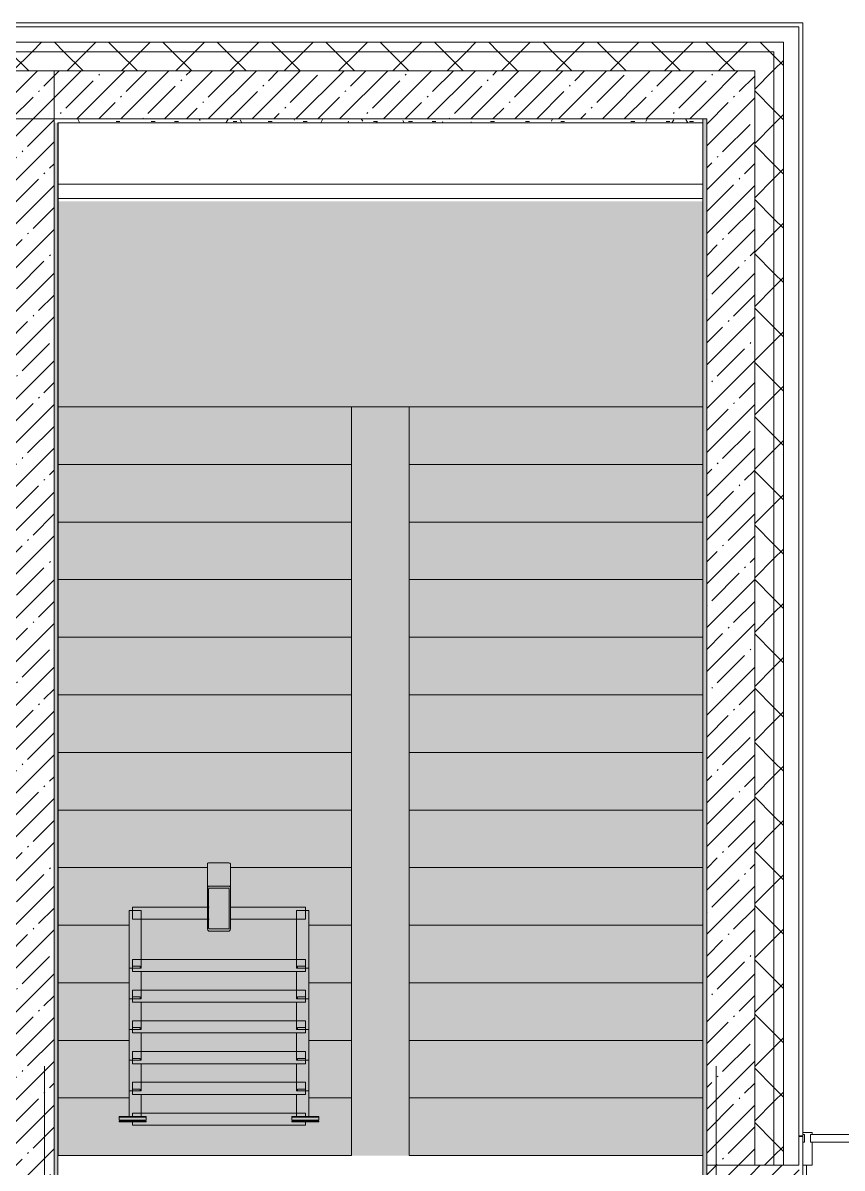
# Model space of a CAD drawing. Header units: millimetres. Extents: x -625 to 415037, y -3642 to 102118.
# Drawn here: x 378475 to 382743, y 95925 to 101890 of the extents above; entities that cross this region are included whole.
import ezdxf

# ---------------------------------------------------------------- set-up
doc = ezdxf.new("R2010")
doc.units = ezdxf.units.MM
for name, color, linetype, lineweight in [('0) Стена 3.93м', 3, 'Continuous', 60), ('A-GENM', 7, 'Continuous', 9), ('A-GENM-1', 7, 'Continuous', 20), ('A-GLAZ-1', 7, 'Continuous', 5), ('A-GLAZ-CWMG', 7, 'Continuous', 9), ('A-GLAZ-CWMG-1', 7, 'Continuous', 20), ('A-WALL', 7, 'Continuous', 5), ('I-WALL', 7, 'Continuous', 5), ('S-STRS', 7, 'Continuous', 9), ('Оси', 7, 'Continuous', 9)]:
    doc.layers.add(name, color=color, linetype=linetype, lineweight=lineweight)
doc.layers.add('A-AREA-PATT-3', color=7, linetype='Continuous', lineweight=5, true_color=0xe6fae8, transparency=1)
for name, color, linetype, lineweight, true_color in [('A-WALL-1', 9, 'Continuous', 5, 0x808080), ('A-WALL-FNSH-1', 9, 'Continuous', 5, 0x808080), ('S-STRS-1', 7, 'Continuous', 9, 0xeef6ff)]:
    doc.layers.add(name, color=color, linetype=linetype, lineweight=lineweight, true_color=true_color)
pattern_1 = [(45, (289227.4, 0), (-141.42136, 141.42136), []), (135, (289227.4, 0), (-141.42136, -141.42136), [])]
pattern_2 = [(45, (289227.4, 0), (-114.04925, 114.04925), []), (45, (289341.45, 0), (-114.04925, 114.04925), [201.612, -40.322, 6.706, -33.617])]
pattern_3 = [(0, (289227.4, 0), (243.84, 60.96), [20.117, -162.763, 20.117, -162.763, -975.36]), (0, (289227.4, 0), (243.84, 60.96), [-365.76, 20.117, -345.643, 20.117, -162.763, -426.72]), (0, (289227.4, 0), (243.84, 60.96), [-914.4, 20.117, -101.803, 20.117, -284.683]), (120, (289318.84, 30.48), (-174.71291, 180.691634), [20.117, -162.763, 20.117, -162.763, -975.36]), (120, (289318.84, 30.48), (-174.71291, 180.691634), [-365.76, 20.117, -345.643, 20.117, -162.763, -426.72]), (120, (289318.84, 30.48), (-174.71291, 180.691634), [-914.4, 20.117, -101.803, 20.117, -284.683]), (240, (289349.32, 152.4), (-69.12709, -241.651634), [20.117, -162.763, 20.117, -162.763, -975.36]), (240, (289349.32, 152.4), (-69.12709, -241.651634), [-365.76, 20.117, -345.643, 20.117, -162.763, -426.72]), (240, (289349.32, 152.4), (-69.12709, -241.651634), [-914.4, 20.117, -101.803, 20.117, -284.683])]

# ---------------------------------------------------------------- blocks, each defined once
blk = doc.blocks.new('PNS_Панель прямоугольная - Нр_Стекло - 40мм-22855911-Объем проектирования 3 этажа')
at = {"layer": 'A-GLAZ-1'}
h = blk.add_hatch(dxfattribs=at)
h.set_pattern_fill('FP_229', color=256, style=0, pattern_type=2)
h.set_pattern_definition([(45, (-94320, -21360), (-565.6854, 565.6854), [400, -1200]), (45, (-94720, -21560), (-565.6854, 565.6854), [1200, -400]), (45, (-93920, -21760), (-565.6854, 565.6854), [400, -1200])])
h.paths.add_polyline_path([(-760, -40), (770, -40), (770, 0), (-770, 0), (-770, -40)])
for p, q in [((-770, 0), (770, 0)), ((760, 0), (-760, 0)), ((-760, -40), (760, -40))]:
    blk.add_line(p, q, dxfattribs=at)
blk = doc.blocks.new('ОМ_Полоса_Трапеция прямоугольная_Прокат_ГОСТ 103-2006 - ОМ_Полоса_Трапеция прямоугольная_Прокат_ГОСТ 103-2006-21111644-Объем проектирования 3 этажа')
at = {"layer": 'A-GENM'}
for p, q in [((122699.4, 14726.5), (122699.4, 14736.5)), ((122699.4, 14736.5), (122739.4, 14736.5)), ((122739.4, 14736.5), (122739.4, 14726.5)), ((122739.4, 14726.5), (122699.4, 14726.5))]:
    blk.add_line(p, q, dxfattribs=at)
blk = doc.blocks.new('ОМ_Полоса_Трапеция прямоугольная_Прокат_ГОСТ 103-2006 - ОМ_Полоса_Трапеция прямоугольная_Прокат_ГОСТ 103-2006-V573-Объем проектирования 3 этажа')
at = {"layer": 'A-GENM-1'}
for p, q in [((122699.4, 14416.5), (122699.4, 14406.5)), ((122739.4, 14416.5), (122699.4, 14416.5)), ((122699.4, 14406.5), (122739.4, 14406.5)), ((122739.4, 14406.5), (122739.4, 14416.5))]:
    blk.add_line(p, q, dxfattribs=at)
blk = doc.blocks.new('ОМ_Полоса_Трапеция прямоугольная_Прокат_ГОСТ 103-2006 - ОМ_Полоса_Трапеция прямоугольная_Прокат_ГОСТ 103-2006-V574-Объем проектирования 3 этажа')
at = {"layer": 'A-GENM-1'}
for p, q in [((122699.4, 14256.5), (122699.4, 14246.5)), ((122739.4, 14256.5), (122699.4, 14256.5)), ((122699.4, 14246.5), (122739.4, 14246.5)), ((122739.4, 14246.5), (122739.4, 14256.5))]:
    blk.add_line(p, q, dxfattribs=at)
blk = doc.blocks.new('ОМ_Полоса_Трапеция прямоугольная_Прокат_ГОСТ 103-2006 - ОМ_Полоса_Трапеция прямоугольная_Прокат_ГОСТ 103-2006-V575-Объем проектирования 3 этажа')
at = {"layer": 'A-GENM-1'}
for p, q in [((122699.4, 14096.5), (122699.4, 14086.5)), ((122739.4, 14096.5), (122699.4, 14096.5)), ((122699.4, 14086.5), (122739.4, 14086.5)), ((122739.4, 14086.5), (122739.4, 14096.5))]:
    blk.add_line(p, q, dxfattribs=at)
blk = doc.blocks.new('ОМ_Полоса_Прокат_ГОСТ 103-2006 - ОМ_Полоса_Прокат_ГОСТ 103-2006-22193251-Объем проектирования 3 этажа')
at = {"layer": 'A-GENM'}
for p, q in [((122809.4, 13929.5), (122669.4, 13929.5)), ((122669.4, 13929.5), (122669.4, 13926.5)), ((122669.4, 13926.5), (122809.4, 13926.5)), ((122809.4, 13926.5), (122809.4, 13929.5))]:
    blk.add_line(p, q, dxfattribs=at)
blk = doc.blocks.new('ОМ_Полоса_Прокат_ГОСТ 103-2006 - ОМ_Полоса_Прокат_ГОСТ 103-2006-22193252-Объем проектирования 3 этажа')
at = {"layer": 'A-GENM'}
for p, q in [((122669.4, 13933.9), (122669.4, 13950.8)), ((122809.4, 13933.9), (122669.4, 13933.9)), ((122809.4, 13950.8), (122809.4, 13933.9))]:
    blk.add_line(p, q, dxfattribs=at)
at = {"layer": 'A-GENM-1'}
for p, q in [((122669.4, 13954.2), (122669.4, 13950.8)), ((122809.4, 13954.2), (122669.4, 13954.2)), ((122669.4, 13950.8), (122809.4, 13950.8)), ((122809.4, 13950.8), (122809.4, 13954.2))]:
    blk.add_line(p, q, dxfattribs=at)
blk = doc.blocks.new('ОМ_Полоса_Трапеция прямоугольная_Прокат_ГОСТ 103-2006 - ОМ_Полоса_Трапеция прямоугольная_Прокат_ГОСТ 103-2006-21111686-Объем проектирования 3 этажа')
at = {"layer": 'A-GENM'}
for p, q in [((121839.4, 14736.5), (121879.4, 14736.5)), ((121839.4, 14726.5), (121839.4, 14736.5)), ((121879.4, 14736.5), (121879.4, 14726.5)), ((121879.4, 14726.5), (121839.4, 14726.5))]:
    blk.add_line(p, q, dxfattribs=at)
blk = doc.blocks.new('ОМ_Полоса_Трапеция прямоугольная_Прокат_ГОСТ 103-2006 - ОМ_Полоса_Трапеция прямоугольная_Прокат_ГОСТ 103-2006-V576-Объем проектирования 3 этажа')
at = {"layer": 'A-GENM-1'}
for p, q in [((121879.4, 14416.5), (121839.4, 14416.5)), ((121839.4, 14416.5), (121839.4, 14406.5)), ((121839.4, 14406.5), (121879.4, 14406.5)), ((121879.4, 14406.5), (121879.4, 14416.5))]:
    blk.add_line(p, q, dxfattribs=at)
blk = doc.blocks.new('ОМ_Полоса_Трапеция прямоугольная_Прокат_ГОСТ 103-2006 - ОМ_Полоса_Трапеция прямоугольная_Прокат_ГОСТ 103-2006-V577-Объем проектирования 3 этажа')
at = {"layer": 'A-GENM-1'}
for p, q in [((121879.4, 14256.5), (121839.4, 14256.5)), ((121839.4, 14256.5), (121839.4, 14246.5)), ((121839.4, 14246.5), (121879.4, 14246.5)), ((121879.4, 14246.5), (121879.4, 14256.5))]:
    blk.add_line(p, q, dxfattribs=at)
blk = doc.blocks.new('ОМ_Полоса_Трапеция прямоугольная_Прокат_ГОСТ 103-2006 - ОМ_Полоса_Трапеция прямоугольная_Прокат_ГОСТ 103-2006-V578-Объем проектирования 3 этажа')
at = {"layer": 'A-GENM-1'}
for p, q in [((121879.4, 14096.5), (121839.4, 14096.5)), ((121839.4, 14096.5), (121839.4, 14086.5)), ((121839.4, 14086.5), (121879.4, 14086.5)), ((121879.4, 14086.5), (121879.4, 14096.5))]:
    blk.add_line(p, q, dxfattribs=at)
blk = doc.blocks.new('ОМ_Полоса_Прокат_ГОСТ 103-2006 - ОМ_Полоса_Прокат_ГОСТ 103-2006-22193295-Объем проектирования 3 этажа')
at = {"layer": 'A-GENM'}
for p, q in [((121909.4, 13929.5), (121769.4, 13929.5)), ((121769.4, 13929.5), (121769.4, 13926.5)), ((121769.4, 13926.5), (121909.4, 13926.5)), ((121909.4, 13926.5), (121909.4, 13929.5))]:
    blk.add_line(p, q, dxfattribs=at)
blk = doc.blocks.new('ОМ_Полоса_Прокат_ГОСТ 103-2006 - ОМ_Полоса_Прокат_ГОСТ 103-2006-22193296-Объем проектирования 3 этажа')
at = {"layer": 'A-GENM'}
for p, q in [((121769.4, 13933.9), (121769.4, 13950.8)), ((121909.4, 13933.9), (121769.4, 13933.9)), ((121909.4, 13950.8), (121909.4, 13933.9))]:
    blk.add_line(p, q, dxfattribs=at)
at = {"layer": 'A-GENM-1'}
for p, q in [((121909.4, 13954.2), (121769.4, 13954.2)), ((121769.4, 13954.2), (121769.4, 13950.8)), ((121769.4, 13950.8), (121909.4, 13950.8)), ((121909.4, 13950.8), (121909.4, 13954.2))]:
    blk.add_line(p, q, dxfattribs=at)
blk = doc.blocks.new('ОМ_Труба_ГОСТ 8639-82 - ОМ_Труба_ГОСТ 8639-82-21111694-Объем проектирования 3 этажа')
at = {"layer": 'A-GENM'}
for p, q in [((122238.4, 15275.1), (122340.4, 15275.1)), ((122229.4, 15270.5), (122229.4, 15136.5)), ((122349.4, 15136.5), (122349.4, 15270.5)), ((122238.4, 15154.2), (122340.4, 15154.2)), ((122229.4, 14936.4), (122229.4, 15136.5)), ((122235.4, 15136.5), (122235.4, 14936.4)), ((122340.4, 15142.4), (122238.4, 15142.4)), ((122343.4, 14936.4), (122343.4, 15136.5)), ((122349.4, 15136.5), (122349.4, 14936.4)), ((122238.4, 14930.5), (122340.4, 14930.5)), ((122340.4, 14918.8), (122238.4, 14918.8))]:
    blk.add_line(p, q, dxfattribs=at)
at = {"layer": 'A-GENM', "flags": 128}
for points in [[(122229.4, 15136.5), (122229.6, 15140), (122230.1, 15143.3), (122231, 15146.3), (122232.1, 15149), (122233.4, 15151.2), (122235, 15152.8), (122236.7, 15153.8), (122238.4, 15154.2)], [(122340.4, 15154.2), (122342.2, 15153.8), (122343.9, 15152.8), (122345.4, 15151.2), (122346.8, 15149), (122347.9, 15146.3), (122348.8, 15143.3), (122349.3, 15140), (122349.4, 15136.5)], [(122238.4, 15142.4), (122237.9, 15142.3), (122237.3, 15141.9), (122236.8, 15141.4), (122236.3, 15140.7), (122235.9, 15139.8), (122235.7, 15138.8), (122235.5, 15137.7), (122235.4, 15136.5)], [(122343.4, 15136.5), (122343.4, 15137.7), (122343.2, 15138.8), (122342.9, 15139.8), (122342.6, 15140.7), (122342.1, 15141.4), (122341.6, 15141.9), (122341, 15142.3), (122340.4, 15142.4)], [(122238.4, 14918.8), (122236.7, 14919.1), (122235, 14920.1), (122233.4, 14921.8), (122232.1, 14923.9), (122231, 14926.6), (122230.1, 14929.7), (122229.6, 14933), (122229.4, 14936.4)], [(122235.4, 14936.4), (122235.5, 14935.3), (122235.7, 14934.2), (122235.9, 14933.2), (122236.3, 14932.3), (122236.8, 14931.5), (122237.3, 14931), (122237.9, 14930.7), (122238.4, 14930.5)], [(122349.4, 14936.4), (122349.3, 14933), (122348.8, 14929.7), (122347.9, 14926.6), (122346.8, 14923.9), (122345.4, 14921.8), (122343.9, 14920.1), (122342.2, 14919.1), (122340.4, 14918.8)], [(122340.4, 14930.5), (122341, 14930.7), (122341.6, 14931), (122342.1, 14931.5), (122342.6, 14932.3), (122342.9, 14933.2), (122343.2, 14934.2), (122343.4, 14935.3), (122343.4, 14936.4)]]:
    blk.add_lwpolyline(points, dxfattribs=at)
at = {"layer": 'A-GENM'}
for centre, start_param, end_param in [((122238.4, 15270.5), 1.570796, 3.141593), ((122340.4, 15270.5), 0, 1.570796)]:
    blk.add_ellipse(centre, major_axis=(9, 0), ratio=0.509802, start_param=start_param, end_param=end_param, dxfattribs=at)
blk = doc.blocks.new('ОМ_Уголок_ГОСТ 8509-93 - ОМ_Уголок_ГОСТ 8509-93-22194532-Объем проектирования 3 этажа')
at = {"layer": 'A-GENM'}
for p, q in [((0, 45.2), (0, -17.8)), ((390, 45.2), (0, 45.2)), ((398.5, 45.2), (396, 45.2)), ((504, 45.2), (501.5, 45.2)), ((900, 45.2), (510, 45.2)), ((900, -17.8), (900, 45.2)), ((0, -17.8), (390, -17.8)), ((396, -17.8), (399, -17.8)), ((501, -17.8), (504, -17.8)), ((510, -17.8), (900, -17.8))]:
    blk.add_line(p, q, dxfattribs=at)
blk = doc.blocks.new('ОМ_Уголок_ГОСТ 8509-93 - ОМ_Уголок_ГОСТ 8509-93-V579-Объем проектирования 3 этажа')
at = {"layer": 'A-GENM'}
for p, q in [((0, 45.2), (0, 10)), ((900, 45.2), (0, 45.2)), ((900, 10), (900, 45.2)), ((0, 0), (0, -17.8)), ((0, -17.8), (900, -17.8)), ((900, -17.8), (900, 0))]:
    blk.add_line(p, q, dxfattribs=at)
blk = doc.blocks.new('ОМ_Уголок_ГОСТ 8509-93 - ОМ_Уголок_ГОСТ 8509-93-22194533-Объем проектирования 3 этажа')
at = {"layer": 'A-GENM'}
for p, q in [((0, 45.2), (0, 40)), ((300, 45.2), (0, 45.2)), ((300, -17.8), (300, 45.2)), ((0, 0), (0, -17.8)), ((0, -17.8), (300, -17.8))]:
    blk.add_line(p, q, dxfattribs=at)
blk = doc.blocks.new('ОМ_Уголок_ГОСТ 8509-93 - ОМ_Уголок_ГОСТ 8509-93-V580-Объем проектирования 3 этажа')
at = {"layer": 'A-GENM'}
for p, q in [((0, 45.2), (0, -17.8)), ((300, 45.2), (0, 45.2)), ((300, 40), (300, 45.2)), ((0, -17.8), (300, -17.8)), ((300, -17.8), (300, 0))]:
    blk.add_line(p, q, dxfattribs=at)
blk = doc.blocks.new('ОМ_Уголок_ГОСТ 8509-93 - ОМ_Уголок_ГОСТ 8509-93-V581-Объем проектирования 3 этажа')
at = {"layer": 'A-GENM'}
for p, q in [((0, 45.2), (0, 40)), ((142.2, 45.2), (0, 45.2)), ((0, 0), (0, -17.8)), ((0, -17.8), (160, -17.8))]:
    blk.add_line(p, q, dxfattribs=at)
blk = doc.blocks.new('ОМ_Уголок_ГОСТ 8509-93 - ОМ_Уголок_ГОСТ 8509-93-V582-Объем проектирования 3 этажа')
at = {"layer": 'A-GENM'}
for p, q in [((300, 45.2), (157.8, 45.2)), ((300, 40), (300, 45.2)), ((140, -17.8), (300, -17.8)), ((300, -17.8), (300, 0))]:
    blk.add_line(p, q, dxfattribs=at)
blk = doc.blocks.new('ОМ_Уголок_ГОСТ 8509-93 - ОМ_Уголок_ГОСТ 8509-93-V583-Объем проектирования 3 этажа')
at = {"layer": 'A-GENM'}
for p, q in [((0, 45.2), (0, 27.8)), ((900, 45.2), (0, 45.2)), ((0, 7.4), (0, -17.8)), ((900, 27.8), (900, 45.2)), ((900, -17.8), (900, 7.4)), ((0, -17.8), (900, -17.8))]:
    blk.add_line(p, q, dxfattribs=at)
blk = doc.blocks.new('ОМ_Уголок_ГОСТ 8509-93 - ОМ_Уголок_ГОСТ 8509-93-V584-Объем проектирования 3 этажа')
at = {"layer": 'A-GENM'}
for p, q in [((0, 45.2), (0, -17.8)), ((7.4, 45.2), (0, 45.2)), ((142.2, 45.2), (27.8, 45.2)), ((0, -17.8), (7.4, -17.8)), ((27.8, -17.8), (160, -17.8))]:
    blk.add_line(p, q, dxfattribs=at)
blk = doc.blocks.new('ОМ_Уголок_ГОСТ 8509-93 - ОМ_Уголок_ГОСТ 8509-93-V585-Объем проектирования 3 этажа')
at = {"layer": 'A-GENM'}
for p, q in [((272.2, 45.2), (157.8, 45.2)), ((300, 45.2), (292.6, 45.2)), ((300, -17.8), (300, 45.2)), ((140, -17.8), (272.2, -17.8)), ((292.6, -17.8), (300, -17.8))]:
    blk.add_line(p, q, dxfattribs=at)
blk = doc.blocks.new('Прямоугольный импост - Импост структурный с накладкой - 170мм-22854979-Объем проектирования 3 этажа')
at = {"layer": 'A-GLAZ-CWMG-1'}
for p, q in [((0, 160), (-50, 160)), ((-50, 160), (-50, 40)), ((0, 40), (0, 160)), ((-50, 40), (-40, 40)), ((-40, 0), (-50, 0)), ((-50, 0), (-50, -10)), ((-40, 40), (-40, 0)), ((-10, 0), (-10, 40)), ((-10, 40), (0, 40)), ((0, 0), (-10, 0)), ((0, -10), (0, 0)), ((-50, -10), (0, -10))]:
    blk.add_line(p, q, dxfattribs=at)
blk = doc.blocks.new('Зашивка приборов отопления39 - Зашивка приборов отопления-33325432-Объем проектирования 3 этажа')
at = {"layer": 'A-WALL'}
for p, q in [((120724.7, 17931.2), (124084.7, 17931.2)), ((124084.7, 17931.2), (120724.7, 17931.2)), ((120724.7, 17856.2), (124084.7, 17856.2))]:
    blk.add_line(p, q, dxfattribs=at)
blk = doc.blocks.new('3floor')
at = {"layer": 'A-AREA-PATT-3'}
h = blk.add_hatch(color=256, dxfattribs=at)
h.paths.add_polyline_path([(380487.4, 21450), (380487.4, 25350), (380187.4, 25350), (380187.4, 21450), (380230.9, 21450)])
h.paths.add_polyline_path([(379556.5, 22836.5), (379550.5, 22836.5), (379552.8, 22842.4), (379555.9, 22843.3), (379556.4, 22840)])
h.paths.add_polyline_path([(379931.5, 21608.7), (379946.5, 21608.7), (379946.5, 21626.5), (379964.3, 21626.5), (379964.3, 21633.9), (380016.5, 21633.9), (380016.5, 21654.2), (379964.3, 21654.2), (379964.3, 22726.5), (379946.5, 22726.5), (379946.5, 22744.3), (379556.5, 22744.3), (379555, 22973), (379549.9, 22975), (379547.5, 22975.1), (379437.8, 22972.8), (379436.5, 22970.5), (379436.5, 22744.3), (379046.5, 22744.3), (379046.5, 22726.5), (379028.7, 22726.5), (379028.7, 21654.2), (378976.5, 21654.2), (378976.5, 21633.9), (379028.7, 21633.9), (379028.7, 21626.5), (379046.5, 21626.5), (379046.5, 21608.7), (379876.5, 21608.7)])
h.paths.add_polyline_path([(379442.5, 22814.8), (379442.5, 22836.5), (379436.5, 22836.5), (379439.2, 22842.7), (379442.6, 22841.4), (379442.6, 22814.8)])
h.paths.add_polyline_path([(379550.5, 22842.5), (379552.5, 22844.9), (379550.5, 22842.5)])
h.paths.add_polyline_path([(382027.4, 22903.1), (382027.4, 23129.6), (382017.4, 23129.6), (382017.4, 22903.1)])
at = {"layer": 'A-WALL'}
h = blk.add_hatch(dxfattribs=at)
h.set_pattern_fill('FP_24', color=256, style=0, pattern_type=2)
h.set_pattern_definition(pattern_1)
h.paths.add_polyline_path([(382406.5, 27200), (382437.4, 27200), (382437.4, 27250), (369577.4, 27250), (369577.4, 27200), (382387.4, 27200)])
h.paths.add_polyline_path([(363288.4, 27200), (363477.4, 27200), (363477.4, 27250), (362137.4, 27250), (362137.4, 27200), (363287.4, 27200)])
h.paths.add_polyline_path([(365577.4, 27200), (366477.4, 27200), (366477.4, 27250), (365577.4, 27250), (365577.4, 27210)])
h.paths.add_polyline_path([(359563.2, 27200), (360037.4, 27200), (360037.4, 27250), (358837.4, 27250), (358837.4, 27200), (359537.4, 27200)])
h.paths.add_polyline_path([(355747, 27200), (356337.4, 27200), (356337.4, 27250), (355747, 27250), (355747, 27243.1)])
h = blk.add_hatch(dxfattribs=at)
h.set_pattern_fill('FP_24', color=256, style=0, pattern_type=2)
h.set_pattern_definition(pattern_1)
h.paths.add_polyline_path([(375879.8, 27100), (382387.4, 27100), (382387.4, 27200), (369577.4, 27200), (369577.4, 27100), (373977.4, 27100)])
h.paths.add_polyline_path([(359537.4, 27100), (360037.4, 27100), (360037.4, 27200), (358837.4, 27200), (358837.4, 27100), (359019.3, 27100)])
h.paths.add_polyline_path([(355987.4, 27100), (356337.4, 27100), (356337.4, 27200), (355747, 27200), (355747, 27100), (355756, 27100)])
h.paths.add_polyline_path([(362137.4, 27100), (363477.4, 27100), (363477.4, 27200), (362137.4, 27200), (362137.4, 27140)])
h.paths.add_polyline_path([(365577.4, 27100), (366477.4, 27100), (366477.4, 27200), (365577.4, 27200), (365577.4, 27129.4)])
h = blk.add_hatch(dxfattribs=at)
h.set_pattern_fill('FP_24', color=256, style=0, pattern_type=2)
h.set_pattern_definition(pattern_1)
h.paths.add_polyline_path([(382437.4, 21400), (382437.4, 27200), (382387.4, 27200), (382387.4, 21400), (382406.5, 21400)])
h = blk.add_hatch(dxfattribs=at)
h.set_pattern_fill('FP_24', color=256, style=0, pattern_type=2)
h.set_pattern_definition(pattern_1)
h.paths.add_polyline_path([(382287.4, 21400), (382387.4, 21400), (382387.4, 27100), (382287.4, 27100), (382287.4, 21450)])
h = blk.add_hatch(dxfattribs=at)
h.set_pattern_fill('FP_24', color=256, style=0, pattern_type=2)
h.set_pattern_definition(pattern_1)
h.paths.add_polyline_path([(397635.3, 21400), (398277.9, 21400), (398277.9, 21550), (396977.9, 21550), (396977.9, 21400)])
h.paths.add_polyline_path([(393877.6, 21400), (393877.6, 21550), (392677.4, 21550), (392677.4, 21400), (393284.2, 21400)])
h.paths.add_polyline_path([(395277.4, 21400), (396077.9, 21400), (396077.9, 21550), (394777.6, 21550), (394777.6, 21400)])
h.paths.add_polyline_path([(389887.4, 21400), (390377.4, 21400), (390377.4, 21550), (385837.4, 21550), (385837.4, 21400), (389807.4, 21400)])
h.paths.add_polyline_path([(399177.9, 21400), (400477.4, 21400), (400477.4, 21550), (399177.9, 21550)])
h.paths.add_polyline_path([(382537.4, 21400), (382537.4, 21550), (382517.4, 21550), (382517.4, 21400)])
h.paths.add_polyline_path([(414057.4, 21400), (414457.4, 21400), (414457.4, 21550), (409377.6, 21550), (409377.6, 21400), (412864.2, 21400)])
h.paths.add_polyline_path([(406227.9, 21400), (406227.9, 21550), (405357.9, 21550), (405357.9, 21400)])
h.paths.add_polyline_path([(402777.4, 21400), (403927.9, 21400), (403927.9, 21550), (402777.4, 21550)])
h.paths.add_polyline_path([(407127.9, 21400), (408477.6, 21400), (408477.6, 21550), (407127.9, 21550)])
at = {"layer": 'I-WALL'}
h = blk.add_hatch(dxfattribs=at)
h.set_pattern_fill('FP_1', color=256, style=0, pattern_type=2)
h.set_pattern_definition(pattern_2)
h.paths.add_polyline_path([(380187.4, 26850), (382037.4, 26850), (382037.4, 27100), (378387.3, 27098.3), (378367.4, 26850), (378637.4, 26850)])
h = blk.add_hatch(dxfattribs=at)
h.set_pattern_fill('FP_1', color=256, style=0, pattern_type=2)
h.set_pattern_definition(pattern_2)
h.paths.add_polyline_path([(382287.4, 21400), (382287.4, 27100), (382037.4, 27100), (382037.4, 21400)])
h = blk.add_hatch(dxfattribs=at)
h.set_pattern_fill('FP_1', color=256, style=0, pattern_type=2)
h.set_pattern_definition(pattern_2)
h.paths.add_polyline_path([(378387.4, 17270), (378637.4, 17270), (378637.4, 18325), (378387.4, 18325), (378387.4, 17271.7)])
h.paths.add_polyline_path([(378557.4, 19725), (378637.4, 19725), (378637.4, 26850), (378387.4, 26850), (378387.4, 19725), (378392.4, 19725)])
h = blk.add_hatch(dxfattribs=at)
h.set_pattern_fill('FP_191', color=256, style=0, pattern_type=2)
h.set_pattern_definition(pattern_3)
h.paths.add_polyline_path([(378637.4, 26830), (382016.4, 26830), (382016.4, 26850), (378637.4, 26850)])
h = blk.add_hatch(dxfattribs=at)
h.set_pattern_fill('FP_191', color=256, style=0, pattern_type=2)
h.set_pattern_definition(pattern_3)
h.paths.add_polyline_path([(382037.4, 17870), (382037.4, 26850), (382017.4, 26849.9), (382017.4, 17871)])
h = blk.add_hatch(dxfattribs=at)
h.set_pattern_fill('FP_191', color=256, style=0, pattern_type=2)
h.set_pattern_definition(pattern_3)
h.paths.add_polyline_path([(378637.4, 17870), (378657.4, 17871), (378657.4, 18325), (378645.4, 18325), (378645.4, 18270), (378637.4, 18270), (378637.4, 18176.5)])
h.paths.add_polyline_path([(378657.4, 19725), (378657.4, 26829), (378637.4, 26830), (378637.6, 19780), (378645.4, 19780), (378645.4, 19725)])
h = blk.add_hatch(dxfattribs=at)
h.set_pattern_fill('FP_1', color=256, style=0, pattern_type=2)
h.set_pattern_definition(pattern_2)
h.paths.add_polyline_path([(382037.4, 17270), (382198.7, 17270), (382237.8, 17323.3), (382257.4, 17270), (382257.4, 21400), (382037.4, 21400), (382037.4, 17350)])
h = blk.add_hatch(dxfattribs=at)
h.set_pattern_fill('FP_1', color=256, style=0, pattern_type=2)
h.set_pattern_definition(pattern_2)
h.paths.add_polyline_path([(382257.4, 21150), (382537.4, 21150), (382537.4, 21400), (382257.4, 21400), (382257.4, 21336.3)])
h.paths.add_polyline_path([(386757.6, 21150), (389807.4, 21150), (389807.4, 21400), (385837.4, 21400), (385837.4, 21150)])
h = blk.add_hatch(dxfattribs=at)
h.set_pattern_fill('FP_191', color=256, style=0, pattern_type=2)
h.set_pattern_definition(pattern_3)
h.paths.add_polyline_path([(382537.4, 21150), (382557.4, 21151.5), (382557.4, 21400), (382537.4, 21400), (382537.4, 21336.3)])
at = {"layer": 'S-STRS-1'}
for points in [[(382017.4, 25350), (382017.4, 26420), (378657.4, 26420), (378657.4, 25350), (380537.4, 25350)], [(380187.4, 25050), (380187.4, 25350), (378657.4, 25350), (378657.4, 25050)], [(380487.4, 25050), (382017.4, 25050), (382017.4, 25350), (380487.4, 25350), (380487.4, 25300)], [(378657.4, 24750), (380187.4, 24750), (380187.4, 25050), (378657.4, 25050)], [(382017.4, 24750), (382017.4, 25050), (380487.4, 25050), (380487.4, 24750)], [(380187.4, 24450), (380187.4, 24750), (378657.4, 24750), (378657.4, 24450)], [(382017.4, 24450), (382017.4, 24750), (380487.4, 24750), (380487.4, 24450)], [(380187.4, 24150), (380187.4, 24450), (378657.4, 24450), (378657.4, 24150)], [(382017.4, 24150), (382017.4, 24450), (380487.4, 24450), (380487.4, 24150)], [(380187.4, 23850), (380187.4, 24150), (378657.4, 24150), (378657.4, 23850)], [(382017.4, 23850), (382017.4, 24150), (380487.4, 24150), (380487.4, 23850)], [(378657.4, 23550), (380187.4, 23550), (380187.4, 23850), (378657.4, 23850), (378657.4, 23680)], [(382017.4, 23550), (382017.4, 23850), (380487.4, 23850), (380487.4, 23550)], [(380187.4, 23250), (380187.4, 23550), (378657.4, 23550), (378657.4, 23250), (379931.5, 23250)], [(380487.4, 23250), (382017.4, 23250), (382017.4, 23550), (380487.4, 23550), (380487.4, 23442.9)], [(379556.5, 22950), (380187.4, 22950), (380187.4, 23250), (378657.4, 23250), (378657.4, 22950), (379436.5, 22950), (379438.1, 22973), (379443.8, 22975), (379445.5, 22975.1), (379555.3, 22972.8), (379556.5, 22970.5)], [(382017.4, 22950), (382017.4, 23250), (380487.4, 23250), (380487.4, 22950)], [(382017.4, 22650), (382017.4, 22950), (380487.4, 22950), (380487.4, 22650)], [(382017.4, 22350), (382017.4, 22650), (380487.4, 22650), (380487.4, 22350)], [(382017.4, 22050), (382017.4, 22350), (380487.4, 22350), (380487.4, 22050)], [(382017.4, 21750), (382017.4, 22050), (380487.4, 22050), (380487.4, 21750)], [(379143.1, 21450), (380187.4, 21450), (380187.4, 21750), (379964.3, 21750), (379964.3, 21654.2), (380016.5, 21654.2), (380016.5, 21633.9), (379964.3, 21633.9), (379964.3, 21626.5), (379946.5, 21626.5), (379946.5, 21608.7), (379046.5, 21608.7), (379046.5, 21626.5), (379028.7, 21626.5), (379028.7, 21633.9), (378976.5, 21633.9), (378976.5, 21654.2), (379028.7, 21654.2), (379028.7, 21750), (378657.4, 21750), (378658.4, 21450), (379061.5, 21450)], [(382017.4, 21450), (382017.4, 21750), (380487.4, 21750), (380487.4, 21450)]]:
    blk.add_hatch(color=256, dxfattribs=at).paths.add_polyline_path(points)
h = blk.add_hatch(color=256, dxfattribs=at)
h.paths.add_polyline_path([(379556.5, 22836.5), (379553.9, 22842.7), (379550.5, 22841.4), (379552.5, 22836.5), (379556.4, 22836.5)])
h.paths.add_polyline_path([(379964.3, 22650), (380187.4, 22650), (380187.4, 22950), (379556.5, 22950), (379556.5, 22744.3), (379946.5, 22744.3), (379946.5, 22726.5), (379964.3, 22726.5)])
h.paths.add_polyline_path([(379436.5, 22836.5), (379442.5, 22836.5), (379440.3, 22842.4), (379436.9, 22841.4), (379436.7, 22840)])
h.paths.add_polyline_path([(378657.4, 22650), (379028.7, 22650), (379028.7, 22726.5), (379046.5, 22726.5), (379046.5, 22744.3), (379436.5, 22744.3), (379436.5, 22950), (378657.4, 22950)])
h.paths.add_polyline_path([(379442.6, 22842.5), (379440.5, 22844.9), (379442.5, 22842.5)])
h = blk.add_hatch(color=256, dxfattribs=at)
h.paths.add_polyline_path([(379028.7, 22350), (379028.7, 22650), (378657.4, 22650), (378657.4, 22350)])
h.paths.add_polyline_path([(379964.3, 22350), (380187.4, 22350), (380187.4, 22650), (379964.3, 22650), (379964.3, 22389.6)])
h = blk.add_hatch(color=256, dxfattribs=at)
h.paths.add_polyline_path([(380187.4, 22050), (380187.4, 22350), (379964.3, 22350), (379964.3, 22050)])
h.paths.add_polyline_path([(378657.4, 22050), (379028.7, 22050), (379028.7, 22350), (378657.4, 22350), (378657.4, 22071.5)])
h = blk.add_hatch(color=256, dxfattribs=at)
h.paths.add_polyline_path([(379964.3, 21750), (380187.4, 21750), (380187.4, 22050), (379964.3, 22050), (379964.3, 21801.5)])
h.paths.add_polyline_path([(378658.4, 21750), (379028.7, 21750), (379028.7, 22050), (378657.4, 22050), (378657.4, 21750)])
at = {"layer": 'A-WALL'}
for p, q in [((382517.4, 27330), (369577.4, 27330)), ((382517.4, 21400), (382517.4, 27330)), ((382437.4, 27250), (369577.4, 27250)), ((382437.4, 21400), (382437.4, 27250)), ((382387.4, 27200), (369577.4, 27200)), ((382387.4, 21400), (382387.4, 27200)), ((378637.4, 27100), (378637.4, 19780)), ((382287.4, 21400), (382287.4, 27100)), ((382037.4, 17270), (382037.4, 26850)), ((378657.4, 26830), (378657.4, 26829)), ((378657.4, 26830), (382017.4, 26830)), ((378657.4, 26829), (378657.4, 19725)), ((378658.4, 26829), (378657.4, 26829)), ((378657.4, 19725), (378657.4, 26829)), ((382016.4, 26829), (382016.4, 26830)), ((382537.4, 21553), (382517.4, 21553)), ((382537.4, 21550), (382517.4, 21550))]:
    blk.add_line(p, q, dxfattribs=at)
at = {"layer": 'A-WALL-1'}
for p, q in [((382287.4, 27100), (369577.4, 27100)), ((382037.4, 27100), (378362.4, 27100)), ((382037.4, 26850), (374197.4, 26850)), ((382017.4, 26830), (382017.4, 21450)), ((382037.4, 21400), (382517.4, 21400)), ((382537.4, 21150), (382537.4, 21400)), ((382557.4, 21400), (382537.4, 21400)), ((382557.4, 21150), (382557.4, 21400))]:
    blk.add_line(p, q, dxfattribs=at)
at = {"layer": 'A-WALL-FNSH-1'}
for p, q in [((382537.4, 27350), (369577.4, 27350)), ((382537.4, 21400), (382537.4, 27350)), ((382016.4, 26850), (382016.4, 26830)), ((382017.4, 26830), (382017.4, 26850)), ((378658.4, 26829), (382016.4, 26829)), ((378658.4, 21490), (378658.4, 26829)), ((382016.4, 26829), (382016.4, 26435))]:
    blk.add_line(p, q, dxfattribs=at)
at = {"layer": 'I-WALL'}
for p, q in [((382016.4, 17871), (382016.4, 26435)), ((382017.4, 24924.6), (382016.4, 24924.6)), ((378658.4, 21490), (378658.4, 21450))]:
    blk.add_line(p, q, dxfattribs=at)
at = {"layer": 'S-STRS'}
for p, q in [((378657.4, 25350), (380187.4, 25350)), ((378657.4, 25350), (380187.4, 25350)), ((380187.4, 25350), (380487.4, 25350)), ((380187.4, 25050), (380187.4, 25350)), ((382017.4, 25350), (380487.4, 25350)), ((380487.4, 25350), (380487.4, 25050)), ((382017.4, 25350), (380487.4, 25350)), ((378657.4, 25050), (380187.4, 25050)), ((378657.4, 25050), (380187.4, 25050)), ((380187.4, 24750), (380187.4, 25050)), ((380487.4, 25050), (380487.4, 24750)), ((382017.4, 25050), (380487.4, 25050)), ((382017.4, 25050), (380487.4, 25050)), ((378657.4, 24750), (380187.4, 24750)), ((378657.4, 24750), (380187.4, 24750)), ((380187.4, 24450), (380187.4, 24750)), ((380487.4, 24750), (380487.4, 24450)), ((382017.4, 24750), (380487.4, 24750)), ((382017.4, 24750), (380487.4, 24750)), ((378657.4, 24450), (380187.4, 24450)), ((378657.4, 24450), (380187.4, 24450)), ((380187.4, 24150), (380187.4, 24450)), ((380487.4, 24450), (380487.4, 24150)), ((382017.4, 24450), (380487.4, 24450)), ((382017.4, 24450), (380487.4, 24450)), ((378657.4, 24150), (380187.4, 24150)), ((378657.4, 24150), (380187.4, 24150)), ((380187.4, 23850), (380187.4, 24150)), ((380487.4, 24150), (380487.4, 23850)), ((382017.4, 24150), (380487.4, 24150)), ((382017.4, 24150), (380487.4, 24150)), ((378657.4, 23850), (380187.4, 23850)), ((378657.4, 23850), (380187.4, 23850)), ((380187.4, 23550), (380187.4, 23850)), ((380487.4, 23850), (380487.4, 23550)), ((382017.4, 23850), (380487.4, 23850)), ((382017.4, 23850), (380487.4, 23850)), ((378657.4, 23550), (380187.4, 23550)), ((378657.4, 23550), (380187.4, 23550)), ((380187.4, 23250), (380187.4, 23550)), ((380487.4, 23550), (380487.4, 23250)), ((382017.4, 23550), (380487.4, 23550)), ((382017.4, 23550), (380487.4, 23550)), ((378657.4, 23250), (380187.4, 23250)), ((378657.4, 23250), (380187.4, 23250)), ((380187.4, 22950), (380187.4, 23250)), ((380487.4, 23250), (380487.4, 22950)), ((382017.4, 23250), (380487.4, 23250)), ((382017.4, 23250), (380487.4, 23250)), ((378657.4, 22950), (379437.1, 22950)), ((378657.4, 22950), (379437.1, 22950)), ((379556, 22950), (380187.4, 22950)), ((379556, 22950), (380187.4, 22950)), ((380187.4, 22650), (380187.4, 22950)), ((380487.4, 22950), (380487.4, 22650)), ((382017.4, 22950), (380487.4, 22950)), ((382017.4, 22950), (380487.4, 22950)), ((378657.4, 22650), (379028.7, 22650)), ((378657.4, 22650), (379028.7, 22650)), ((379964.3, 22650), (380187.4, 22650)), ((379964.3, 22650), (380187.4, 22650)), ((380187.4, 22350), (380187.4, 22650)), ((380487.4, 22650), (380487.4, 22350)), ((382017.4, 22650), (380487.4, 22650)), ((382017.4, 22650), (380487.4, 22650)), ((378657.4, 22350), (379028.7, 22350)), ((378657.4, 22350), (379028.7, 22350)), ((379964.3, 22350), (380187.4, 22350)), ((379964.3, 22350), (380187.4, 22350)), ((380187.4, 22050), (380187.4, 22350)), ((380487.4, 22350), (380487.4, 22050)), ((382017.4, 22350), (380487.4, 22350)), ((382017.4, 22350), (380487.4, 22350)), ((378657.4, 22050), (379028.7, 22050)), ((378657.4, 22050), (379028.7, 22050)), ((379964.3, 22050), (380187.4, 22050)), ((379964.3, 22050), (380187.4, 22050)), ((380187.4, 21750), (380187.4, 22050)), ((380487.4, 22050), (380487.4, 21750)), ((382017.4, 22050), (380487.4, 22050)), ((382017.4, 22050), (380487.4, 22050)), ((378657.4, 21750), (379028.7, 21750)), ((378657.4, 21750), (379028.7, 21750)), ((379964.3, 21750), (380187.4, 21750)), ((379964.3, 21750), (380187.4, 21750)), ((380187.4, 21450), (380187.4, 21750)), ((380487.4, 21750), (380487.4, 21450)), ((382017.4, 21750), (380487.4, 21750)), ((382017.4, 21750), (380487.4, 21750)), ((378658.4, 21450), (380187.4, 21450)), ((378658.4, 21450), (380187.4, 21450)), ((382017.4, 21450), (380487.4, 21450))]:
    blk.add_line(p, q, dxfattribs=at)
at = {"layer": 'Оси'}
for p, q in [((378587.4, 16915.1), (378587.4, 21915.1)), ((382087.4, 16915.1), (382087.4, 21915.1))]:
    blk.add_line(p, q, dxfattribs=at)
at = {"layer": 'A-GENM'}
for name, p in [('ОМ_Труба_ГОСТ 8639-82 - ОМ_Труба_ГОСТ 8639-82-21111694-Объем проектирования 3 этажа', (257207.1, 7700)), ('ОМ_Полоса_Трапеция прямоугольная_Прокат_ГОСТ 103-2006 - ОМ_Полоса_Трапеция прямоугольная_Прокат_ГОСТ 103-2006-21111686-Объем проектирования 3 этажа', (257207.1, 7700)), ('ОМ_Полоса_Трапеция прямоугольная_Прокат_ГОСТ 103-2006 - ОМ_Полоса_Трапеция прямоугольная_Прокат_ГОСТ 103-2006-21111644-Объем проектирования 3 этажа', (257207.1, 7700)), ('ОМ_Полоса_Трапеция прямоугольная_Прокат_ГОСТ 103-2006 - ОМ_Полоса_Трапеция прямоугольная_Прокат_ГОСТ 103-2006-21111686-Объем проектирования 3 этажа', (257207.1, 7540)), ('ОМ_Полоса_Трапеция прямоугольная_Прокат_ГОСТ 103-2006 - ОМ_Полоса_Трапеция прямоугольная_Прокат_ГОСТ 103-2006-21111644-Объем проектирования 3 этажа', (257207.1, 7540)), ('ОМ_Полоса_Трапеция прямоугольная_Прокат_ГОСТ 103-2006 - ОМ_Полоса_Трапеция прямоугольная_Прокат_ГОСТ 103-2006-V576-Объем проектирования 3 этажа', (257207.1, 7700)), ('ОМ_Полоса_Трапеция прямоугольная_Прокат_ГОСТ 103-2006 - ОМ_Полоса_Трапеция прямоугольная_Прокат_ГОСТ 103-2006-V573-Объем проектирования 3 этажа', (257207.1, 7700)), ('ОМ_Полоса_Трапеция прямоугольная_Прокат_ГОСТ 103-2006 - ОМ_Полоса_Трапеция прямоугольная_Прокат_ГОСТ 103-2006-V577-Объем проектирования 3 этажа', (257207.1, 7700)), ('ОМ_Полоса_Трапеция прямоугольная_Прокат_ГОСТ 103-2006 - ОМ_Полоса_Трапеция прямоугольная_Прокат_ГОСТ 103-2006-V574-Объем проектирования 3 этажа', (257207.1, 7700)), ('ОМ_Полоса_Трапеция прямоугольная_Прокат_ГОСТ 103-2006 - ОМ_Полоса_Трапеция прямоугольная_Прокат_ГОСТ 103-2006-V578-Объем проектирования 3 этажа', (257207.1, 7700)), ('ОМ_Полоса_Трапеция прямоугольная_Прокат_ГОСТ 103-2006 - ОМ_Полоса_Трапеция прямоугольная_Прокат_ГОСТ 103-2006-V575-Объем проектирования 3 этажа', (257207.1, 7700)), ('ОМ_Полоса_Прокат_ГОСТ 103-2006 - ОМ_Полоса_Прокат_ГОСТ 103-2006-22193296-Объем проектирования 3 этажа', (257207.1, 7700)), ('ОМ_Полоса_Прокат_ГОСТ 103-2006 - ОМ_Полоса_Прокат_ГОСТ 103-2006-22193252-Объем проектирования 3 этажа', (257207.1, 7700)), ('ОМ_Полоса_Прокат_ГОСТ 103-2006 - ОМ_Полоса_Прокат_ГОСТ 103-2006-22193295-Объем проектирования 3 этажа', (257207.1, 7700)), ('ОМ_Полоса_Прокат_ГОСТ 103-2006 - ОМ_Полоса_Прокат_ГОСТ 103-2006-22193251-Объем проектирования 3 этажа', (257207.1, 7700))]:
    blk.add_blockref(name, p, dxfattribs=at)
at = {"layer": 'A-GENM', "extrusion": (0, 0, -1)}
for name, p, rotation in [('ОМ_Уголок_ГОСТ 8509-93 - ОМ_Уголок_ГОСТ 8509-93-22194532-Объем проектирования 3 этажа', (-379046.5, 22726.5), 180), ('ОМ_Уголок_ГОСТ 8509-93 - ОМ_Уголок_ГОСТ 8509-93-22194533-Объем проектирования 3 этажа', (-379046.5, 22426.5), 90.00000000000064), ('ОМ_Уголок_ГОСТ 8509-93 - ОМ_Уголок_ГОСТ 8509-93-V580-Объем проектирования 3 этажа', (-379946.5, 22726.5), 270.0000000000008), ('ОМ_Уголок_ГОСТ 8509-93 - ОМ_Уголок_ГОСТ 8509-93-V581-Объем проектирования 3 этажа', (-379046.5, 22266.5), 90.00000000000064), ('ОМ_Уголок_ГОСТ 8509-93 - ОМ_Уголок_ГОСТ 8509-93-V582-Объем проектирования 3 этажа', (-379946.5, 22566.5), 270.0000000000008), ('ОМ_Уголок_ГОСТ 8509-93 - ОМ_Уголок_ГОСТ 8509-93-V581-Объем проектирования 3 этажа', (-379046.5, 22106.5), 90.00000000000064), ('ОМ_Уголок_ГОСТ 8509-93 - ОМ_Уголок_ГОСТ 8509-93-V582-Объем проектирования 3 этажа', (-379946.5, 22406.5), 270.0000000000008), ('ОМ_Уголок_ГОСТ 8509-93 - ОМ_Уголок_ГОСТ 8509-93-V581-Объем проектирования 3 этажа', (-379046.5, 21946.5), 90.00000000000064), ('ОМ_Уголок_ГОСТ 8509-93 - ОМ_Уголок_ГОСТ 8509-93-V582-Объем проектирования 3 этажа', (-379946.5, 22246.5), 270.0000000000008), ('ОМ_Уголок_ГОСТ 8509-93 - ОМ_Уголок_ГОСТ 8509-93-V581-Объем проектирования 3 этажа', (-379046.5, 21786.5), 90.00000000000064), ('ОМ_Уголок_ГОСТ 8509-93 - ОМ_Уголок_ГОСТ 8509-93-V582-Объем проектирования 3 этажа', (-379946.5, 22086.5), 270.0000000000008), ('ОМ_Уголок_ГОСТ 8509-93 - ОМ_Уголок_ГОСТ 8509-93-V584-Объем проектирования 3 этажа', (-379046.5, 21626.5), 90.00000000000064), ('ОМ_Уголок_ГОСТ 8509-93 - ОМ_Уголок_ГОСТ 8509-93-V585-Объем проектирования 3 этажа', (-379946.5, 21926.5), 270.0000000000008)]:
    blk.add_blockref(name, p, dxfattribs=dict(at, rotation=rotation))
for name, p in [('ОМ_Уголок_ГОСТ 8509-93 - ОМ_Уголок_ГОСТ 8509-93-V579-Объем проектирования 3 этажа', (-379946.5, 22426.5)), ('ОМ_Уголок_ГОСТ 8509-93 - ОМ_Уголок_ГОСТ 8509-93-V579-Объем проектирования 3 этажа', (-379946.5, 22266.5)), ('ОМ_Уголок_ГОСТ 8509-93 - ОМ_Уголок_ГОСТ 8509-93-V579-Объем проектирования 3 этажа', (-379946.5, 22106.5)), ('ОМ_Уголок_ГОСТ 8509-93 - ОМ_Уголок_ГОСТ 8509-93-V579-Объем проектирования 3 этажа', (-379946.5, 21946.5)), ('ОМ_Уголок_ГОСТ 8509-93 - ОМ_Уголок_ГОСТ 8509-93-V579-Объем проектирования 3 этажа', (-379946.5, 21786.5)), ('ОМ_Уголок_ГОСТ 8509-93 - ОМ_Уголок_ГОСТ 8509-93-V583-Объем проектирования 3 этажа', (-379946.5, 21626.5))]:
    blk.add_blockref(name, p, dxfattribs=at)
at = {"layer": 'A-GLAZ-1'}
blk.add_blockref('PNS_Панель прямоугольная - Нр_Стекло - 40мм-22855911-Объем проектирования 3 этажа', (383347.4, 21560), dxfattribs=at)
at = {"layer": 'A-GLAZ-CWMG', "rotation": 180}
blk.add_blockref('Прямоугольный импост - Импост структурный с накладкой - 170мм-22854979-Объем проектирования 3 этажа', (382537.4, 21560), dxfattribs=at)
at = {"layer": 'A-WALL'}
blk.add_blockref('Зашивка приборов отопления39 - Зашивка приборов отопления-33325432-Объем проектирования 3 этажа', (257932.7, 8578.8), dxfattribs=at)

msp = doc.modelspace()

# ---------------------------------------------------------------- block references
at = {"layer": '0) Стена 3.93м'}
msp.add_blockref('3floor', (0, 74540.3), dxfattribs=at)

doc.saveas('drawing.dxf')
